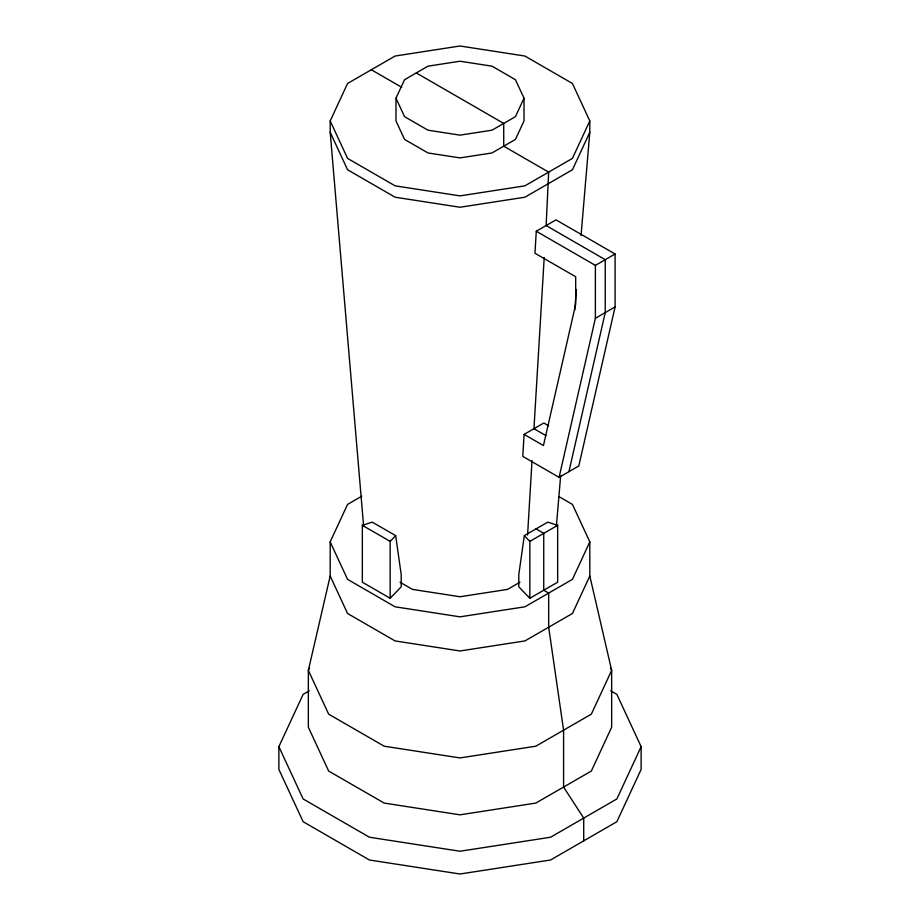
<?xml version="1.0" encoding="UTF-8"?>
<svg xmlns="http://www.w3.org/2000/svg" width="920" height="920" viewBox="0 0 920 920"><rect width="100%" height="100%" fill="white"/><g stroke="black" fill="none" stroke-linecap="round" stroke-linejoin="round"><path stroke-width="1.38" d="M524.101 434.389L522.778 456.377L559.084 477.342L578.795 465.968L615.101 306.9L615.101 254L555.979 219.868L536.279 231.242L534.957 253.242L575.69 276.748L575.69 304.29L543.444 445.556L524.101 434.389L543.8 423.016L548.642 425.799M527.574 535.037L532.024 460.701M544.214 257.531L533.945 428.697L546.043 435.678M556.381 526.125L560.625 476.008M574.724 309.891L576.426 289.846M581.049 235.428L589.8 132.319L589.8 120.934L572.412 83.467L524.894 56.039L460 46L395.105 56.039L347.587 83.467L330.199 120.934L330.199 132.319L363.618 526.125M524.319 535.659L518.788 574.689L518.788 586.833L529.839 598.264L557.658 582.199L557.658 525.32L547.756 522.134L524.319 535.659L529.839 541.374L529.839 598.264M559.084 477.342L595.389 318.274L595.389 265.374L536.279 231.242M568.939 471.649L605.245 312.593L605.245 259.681L546.135 225.561L548.653 172.12L503.723 146.188L503.723 123.429L416.277 72.933M361.824 496.179L347.565 504.401L330.176 541.88L330.176 576.012L308.349 670.369L308.349 727.26L328.659 771.04L384.169 803.079L460 814.821L535.831 803.079L591.341 771.04L611.65 727.26L611.65 670.369L589.823 576.012L589.823 541.88L572.435 504.401L559.026 496.662M395.979 98.187L404.558 79.706L427.984 66.171L460 61.226L492.016 66.171L515.441 79.706L524.02 98.187L524.02 120.934L515.441 139.415L492.016 152.95L460 157.895L427.984 152.95L404.558 139.415L395.979 120.934L395.979 98.187L404.558 116.667L427.984 130.191L460 135.148L492.016 130.191L515.441 116.667L524.02 98.187M309.546 667.805L308.349 670.369L328.659 714.15L384.169 746.2L460 757.931L535.831 746.2L591.341 714.15L611.65 670.369L610.455 667.805M610.731 690.828L616.871 694.381L641.136 746.672L641.136 769.419L616.871 821.709L550.574 859.993L460 874L369.426 859.993L303.128 821.709L278.863 769.419L278.863 746.672L303.128 694.381L309.269 690.828M589.8 120.934L572.412 158.401L524.894 185.84L460 195.88L395.105 185.84L347.587 158.401L330.199 120.934M589.8 132.319L572.412 169.786L524.894 197.213L460 207.253L395.105 197.213L347.587 169.786L330.199 132.319M589.823 541.88L572.435 579.358L524.917 606.797L460 616.837L395.082 606.797L347.565 579.358L330.176 541.88M589.823 576.012L572.435 613.49L524.917 640.929L460 650.969L395.082 640.929L347.565 613.49L330.176 576.012M641.136 746.672L616.871 798.951L550.574 837.234L460 851.241L369.426 837.234L303.128 798.951L278.863 746.672M390.16 598.264L390.16 541.374L395.68 535.659L372.243 522.134L362.342 525.32L362.342 582.199L390.16 598.264L401.212 586.833L401.212 574.689L395.68 535.659M595.389 265.374L615.101 254M595.389 318.274L615.101 306.9M529.839 541.374L557.658 525.32M519.949 582.233L507.518 589.398L460 596.758L412.482 589.398L400.05 582.233M371.346 69.759L401.706 87.285M536.038 528.896L543.743 533.347L543.743 590.237L548.676 593.078L548.676 627.21L563.58 730.181L563.58 787.06L583.717 818.098L583.717 840.845M362.342 525.32L390.16 541.374"/></g></svg>
